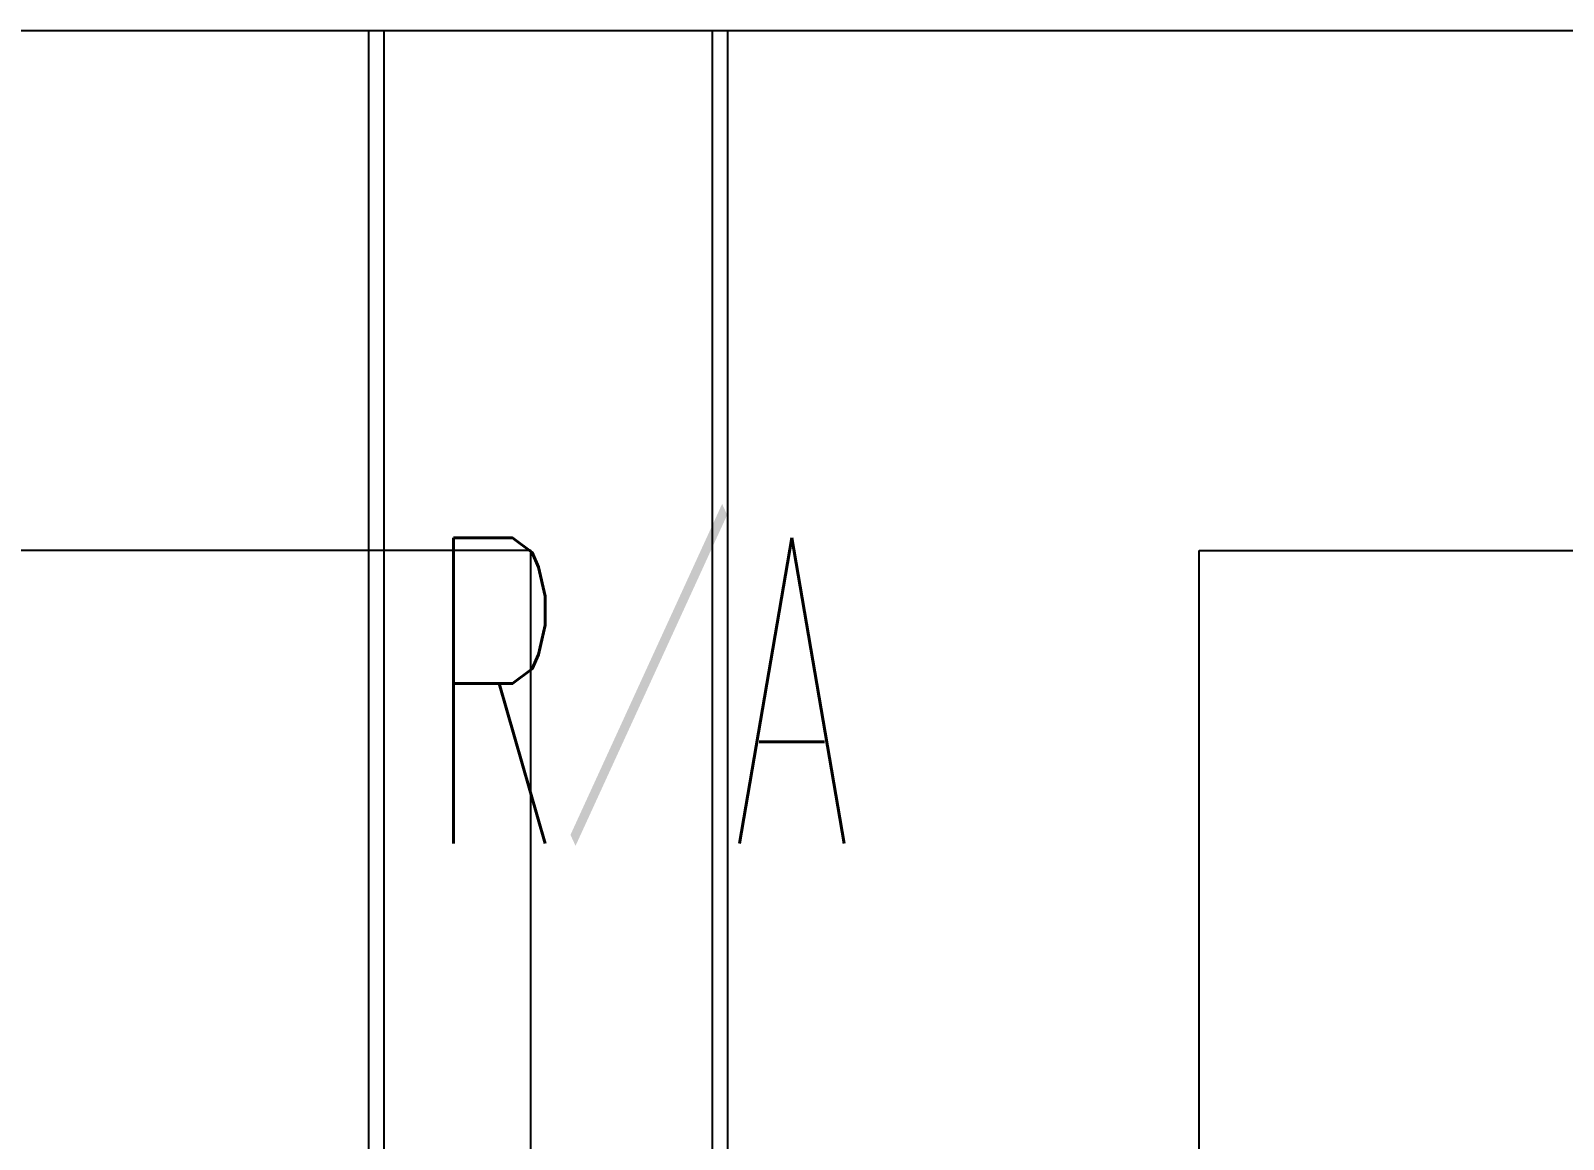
# Model space of a CAD drawing. Header units: millimetres. Extents: x -192235 to 515711, y 45168 to 947868.
# Drawn here: x 121107 to 126122, y 467574 to 471200 of the extents above; entities that cross this region are included whole.
import ezdxf
from ezdxf.enums import TextEntityAlignment as Align

# ---------------------------------------------------------------- set-up
doc = ezdxf.new("R2010")
doc.units = ezdxf.units.MM
doc.header["$LTSCALE"] = 1000
for name, color, linetype in [('0-tool', 1, 'Continuous'), ('TPH12-SEC-@20-1$0$PT', 252, 'Continuous'), ('TPH12-SEC-@20-1$0$TEXT2', 252, 'Continuous'), ('YFM1P-短$0$M-FOUN', 252, 'Continuous')]:
    doc.layers.add(name, color=color, linetype=linetype)
doc.styles.add('TPH12-SEC-@20-1$0$TEXT', font='romans.shx', dxfattribs={"width": 0.85, "bigfont": 'BIGFONT.shx'})

# ---------------------------------------------------------------- blocks, each defined once
blk = doc.blocks.new('TPH12-SEC-@20-1')
at = {"layer": 'TPH12-SEC-@20-1$0$PT'}
for p, q in [((122213.2, 471200), (122213.2, 466500)), ((122263.2, 471200), (122263.2, 466500)), ((123336.8, 471200), (123336.8, 466500)), ((123386.8, 471200), (123386.8, 466500))]:
    blk.add_line(p, q, dxfattribs=at)
at = {"layer": 'TPH12-SEC-@20-1$0$TEXT2', "style": 'TPH12-SEC-@20-1$0$TEXT', "width": 0.5}
blk.add_text('R／A', height=1000, dxfattribs=at).set_placement((123097.7, 469040.9), align=Align.MIDDLE_CENTER)
blk = doc.blocks.new('YFM1P-短')
at = {"layer": 'YFM1P-短$0$M-FOUN', "color": 1}
blk.add_line((190000, 471200), (100000, 471200), dxfattribs=at)

msp = doc.modelspace()

# ---------------------------------------------------------------- block references
msp.add_blockref('TPH12-SEC-@20-1', (0, 0))

# ---------------------------------------------------------------- next in the draw order: linework, layer by layer
at = {"layer": '0-tool'}
for points in [[(119640, 466700), (122744, 466700), (122744, 469500), (119640, 469500)], [(124930, 469500), (128050, 469500), (128050, 466700), (124930, 466700)]]:
    msp.add_lwpolyline(points, close=True, dxfattribs=at)

# ---------------------------------------------------------------- next in the draw order: block references
at = {"xscale": -1}
msp.add_blockref('YFM1P-短', (290000, 0), dxfattribs=at)

doc.saveas('drawing.dxf')
